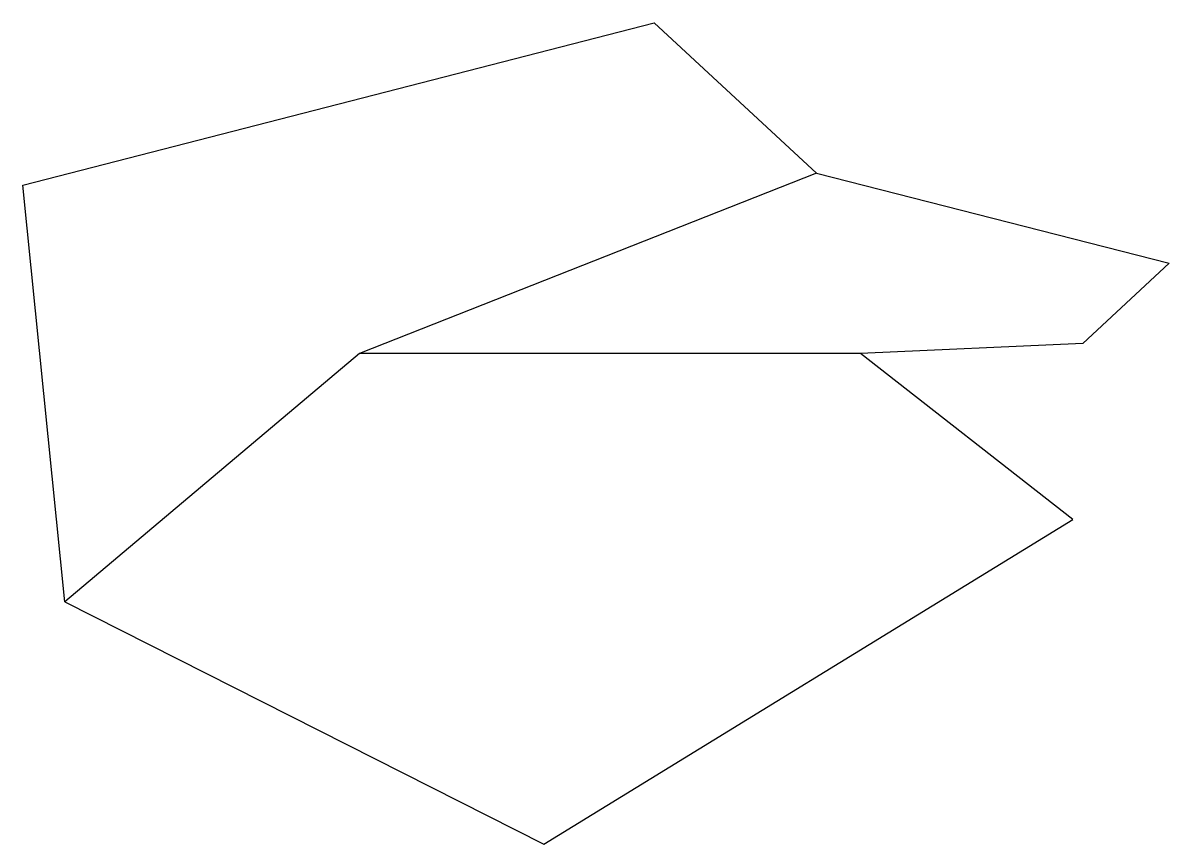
# Model space of a CAD drawing. Header units: inches. Extents: x 8.6 to 59.3, y 17 to 53.3.
import ezdxf

# ---------------------------------------------------------------- set-up
doc = ezdxf.new("R2010")
doc.units = ezdxf.units.IN
doc.header["$MEASUREMENT"] = 0

msp = doc.modelspace()

# ---------------------------------------------------------------- linework, layer by layer
for p, q in [((8.599, 46.13), (36.5, 53.302)), ((36.5, 53.302), (43.675, 46.662)), ((43.675, 46.662), (23.48, 38.693)), ((43.675, 46.662), (59.264, 42.677)), ((10.459, 27.713), (8.599, 46.13)), ((59.264, 42.677), (55.455, 39.136)), ((55.455, 39.136), (45.624, 38.693)), ((23.48, 38.693), (10.459, 27.713)), ((45.624, 38.693), (23.48, 38.693)), ((55.012, 31.344), (45.624, 38.693)), ((31.629, 17), (55.012, 31.344)), ((10.459, 27.713), (31.629, 17))]:
    msp.add_line(p, q)

doc.saveas('drawing.dxf')
